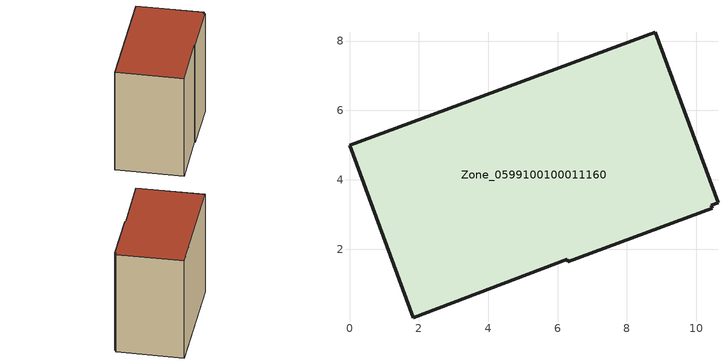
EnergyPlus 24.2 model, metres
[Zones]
Zone_0599100100011160
 floor ground (C_G): 10.62,3.35 10.43,3.27 10.46,3.18 6.3,1.64 6.28,1.7 1.83,0.03 0,5 8.82,8.25 z0
 wall outside (C_F): 0,5 1.83,0.03 6.28,1.7 6.3,1.64 10.46,3.18 10.43,3.27 10.62,3.35 8.82,8.25 0,5 z0:8.69
 roof outside (C_R): 10.46,3.18 10.43,3.27 10.62,3.35 8.82,8.25 0,5 1.83,0.03 6.28,1.7 6.3,1.64 z8.69
[BUILDING]
Pand.0599100100011160: North Axis=0; Terrain=City; Loads Convergence Tolerance Value=0.04; Temperature Convergence Tolerance Value=0.4; Solar Distribution=FullExterior; Maximum Number of Warmup Days=25; Minimum Number of Warmup Days=1
[Site:Location]
Rotterdam.The.Hague.AP_ZH_NLD Design_Conditions: Latitude=51.96; Longitude=4.45; Time Zone=1; Elevation=-4.5
[SITE:GROUNDTEMPERATURE:BUILDINGSURFACE]
18, 18, 18, 18, 18, 18, 18, 18, 18, 18, 18, 18
[MATERIAL] Thermal Absorptance=0.9; Solar Absorptance=0.7; Visible Absorptance=0.7
Name | Roughness | Thickness | Conductivity | Density | Specific Heat
G.TC.2015-2018 | MediumSmooth | 0.15 | 0.0428571 | 540 | 1210
F.TC.2015-2018 | Rough | 0.3 | 0.0666667 | 1920 | 840
R.TC.2015-2018 | MediumRough | 0.2 | 0.0333333 | 1500 | 1000
[CONSTRUCTION]
C_G: G.TC.2015-2018
C_F: F.TC.2015-2018
C_R: R.TC.2015-2018
[ZONE]
Zone_0599100100011160: Type=1; Multiplier=1; Ceiling Height=Autocalculate; Volume=Autocalculate; Floor Area=autocalculate; Part of Total Floor Area=Yes
[ZONEINFILTRATION:DESIGNFLOWRATE]
Infil_Zone_0599100100011160: Zone or ZoneList or Space or SpaceList=Zone_0599100100011160; Schedule=AlwaysOn; Design Flow Rate Calculation Method=Flow/Area; Flow Rate per Floor Area=0.0015; Constant Term Coefficient=1; Temperature Term Coefficient=0; Velocity Term Coefficient=0; Velocity Squared Term Coefficient=0
[HVACTEMPLATE:ZONE:IDEALLOADSAIRSYSTEM]
Zone_0599100100011160: Maximum Heating Supply Air Temperature=50; Minimum Cooling Supply Air Temperature=13; Maximum Heating Supply Air Humidity Ratio=0.0156; Minimum Cooling Supply Air Humidity Ratio=0.0077; Heating Limit=NoLimit; Cooling Limit=NoLimit; Dehumidification Control Type=ConstantSensibleHeatRatio; Cooling Sensible Heat Ratio=0.7; Dehumidification Setpoint=60; Humidification Control Type=None; Humidification Setpoint=30; Outdoor Air Method=None; Outdoor Air Flow Rate per Person=0.00944; Outdoor Air Flow Rate per Zone Floor Area=0; Outdoor Air Flow Rate per Zone=0; Demand Controlled Ventilation Type=None; Outdoor Air Economizer Type=NoEconomizer; Heat Recovery Type=None; Sensible Heat Recovery Effectiveness=0.7; Latent Heat Recovery Effectiveness=0.65
[ZONECONTROL:THERMOSTAT]
ThermostatControl_Zone_0599100100011160: Zone or ZoneList=Zone_0599100100011160; Control Type Schedule=DualSetpointControlType; Control 1=Thermostat_Zone_0599100100011160; Temperature Difference Between Cutout And Setpoint=0
[THERMOSTATSETPOINT:DUALSETPOINT]
Thermostat_Zone_0599100100011160: Heating Setpoint Temperature Schedule=HeatingSetpoint_Zone_0599100100011160; Cooling Setpoint Temperature Schedule=CoolingSetpoint_Zone_0599100100011160
[SCHEDULE:COMPACT]
HeatingSetpoint_Zone_0599100100011160: Through: 12/31, For: AllDays, Until: 24:00, 21
CoolingSetpoint_Zone_0599100100011160: Through: 12/31, For: AllDays, Until: 24:00, 24
DualSetpointControlType: Through: 12/31, For: AllDays, Until: 24:00, 4
AlwaysOn: Through: 12/31, For: AllDays, Until: 24:00, 1
